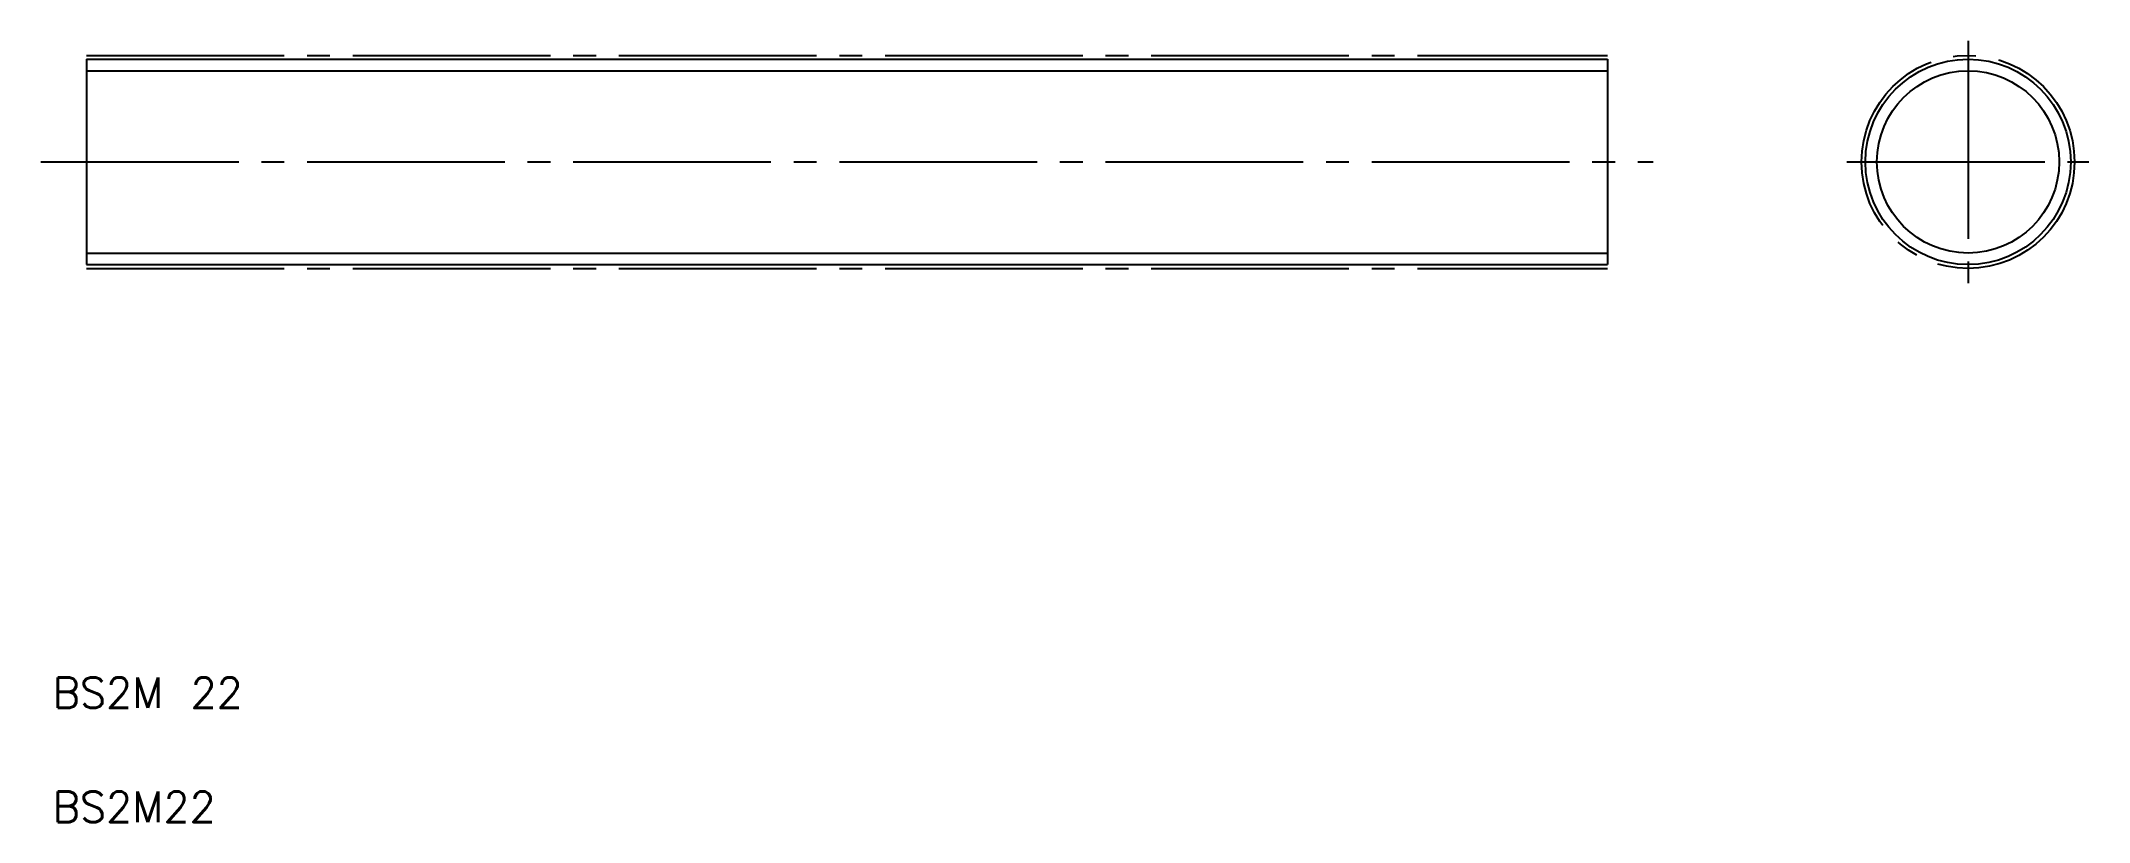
# Model space of a CAD drawing. Extents: x 4 to 139, y 5 to 56.
import ezdxf

# ---------------------------------------------------------------- set-up
doc = ezdxf.new("R2010")
doc.units = 0
doc.linetypes.add('CENTER', pattern=[17.5, 13, -1.5, 1.5, -1.5])
doc.layers.get('0').update_dxf_attribs({"linetype": 'CONTINUOUS'})
doc.layers.add('CENTER', color=1, linetype='CENTER')
doc.styles.get("Standard").update_dxf_attribs({"font": 'txt', "bigfont": 'BIGFONT'})

msp = doc.modelspace()

# ---------------------------------------------------------------- linework, layer by layer
at = {"color": 7, "linetype": 'CONTINUOUS'}
for p, q in [((7.23, 55.14), (107.23, 55.14)), ((7.23, 55.14), (7.23, 41.64)), ((107.23, 55.14), (107.23, 41.64)), ((7.23, 51.76), (7.23, 51.76)), ((7.23, 48.39), (7.23, 48.39)), ((7.23, 41.64), (107.23, 41.64))]:
    msp.add_line(p, q, dxfattribs=at)
at = {"color": 3, "linetype": 'CONTINUOUS'}
for p, q in [((7.23, 54.38), (107.23, 54.38)), ((7.23, 42.4), (107.23, 42.4))]:
    msp.add_line(p, q, dxfattribs=at)
at = {"color": 7, "linetype": 'CONTINUOUS'}
msp.add_circle((130.94, 48.39), 6.75, dxfattribs=at)
at = {"color": 3, "linetype": 'CONTINUOUS'}
msp.add_circle((130.94, 48.39), 5.99, dxfattribs=at)
at = {"layer": 'CENTER', "color": 1, "linetype": 'CENTER'}
for p, q in [((7.23, 55.39), (107.23, 55.39)), ((130.94, 56.34), (130.94, 40.43)), ((4.23, 48.39), (110.23, 48.39)), ((122.98, 48.39), (138.89, 48.39)), ((7.23, 41.38), (107.23, 41.38))]:
    msp.add_line(p, q, dxfattribs=at)
msp.add_circle((130.94, 48.39), 7, dxfattribs=at)

# ---------------------------------------------------------------- texts
at = {"color": 7, "linetype": 'CONTINUOUS'}
for s, p in [('BS2M 22', (5, 12.5)), ('BS2M22', (5, 5))]:
    msp.add_text(s, height=2, dxfattribs=at).set_placement(p)

doc.saveas('drawing.dxf')
